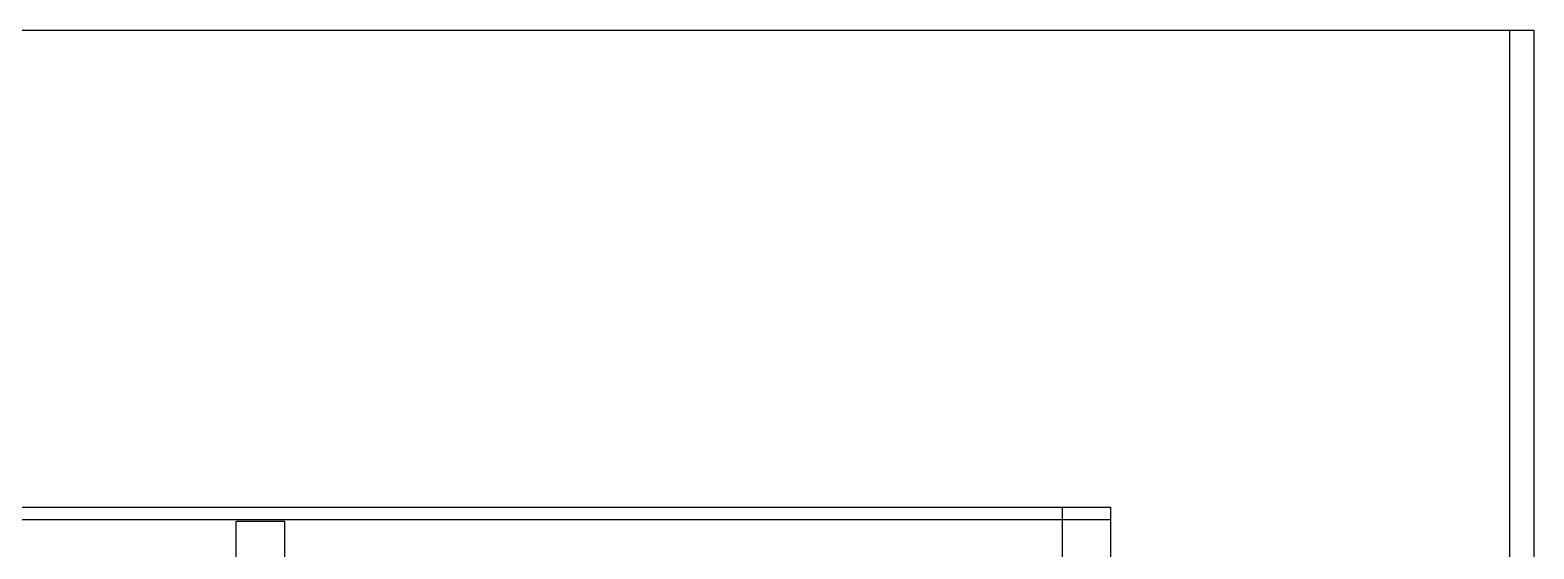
# Model space of a CAD drawing. Header units: millimetres. Extents: x 150937 to 394412, y 327166 to 584759.
# Drawn here: x 196449.8 to 196759.1, y 388048 to 388154.7 of the extents above; entities that cross this region are included whole.
import ezdxf

# ---------------------------------------------------------------- set-up
doc = ezdxf.new("R2010")
doc.units = ezdxf.units.MM

# ---------------------------------------------------------------- blocks, each defined once
blk = doc.blocks.new('Shaft_Bearing_C!')
for p, q in [((-10, -140), (-10, 0)), ((-10, 0), (0, 0)), ((0, -140), (0, 0)), ((-179.97, -47.33), (-179.97, -2.83)), ((-179.97, -2.83), (-169.97, -2.83)), ((-169.97, -92.33), (-169.97, -2.83)), ((-179.97, -47.33), (-189.97, -47.33)), ((-189.97, -92.33), (-189.97, -47.33)), ((-169.97, -50), (-45, -50)), ((-45, -50), (37.6, -50)), ((0, -50), (37.6, -50)), ((37.6, -50), (37.6, -90)), ((77, -52.5), (37.6, -52.5)), ((77, -52.5), (77, -87.5)), ((37.6, -87.5), (77, -87.5)), ((-189.97, -92.33), (-179.97, -92.33)), ((-179.97, -136.83), (-179.97, -92.33)), ((-169.97, -90), (-45, -90)), ((-169.97, -136.83), (-169.97, -92.33)), ((-45, -90), (37.6, -90)), ((0, -90), (37.6, -90)), ((-179.97, -136.83), (-169.97, -136.83)), ((-10, -140), (0, -140))]:
    blk.add_line(p, q)
blk = doc.blocks.new('C-1 DRUM RIGHT')
for p, q in [((-501.68, 319.65), (117, 319.65)), ((112, 319.65), (112, 0)), ((117, 319.65), (117, 0)), ((-225.85, 221.46), (30, 221.46)), ((30, 218.96), (30, 221.46)), ((-225.85, 218.96), (30, 218.96))]:
    blk.add_line(p, q)
blk.add_blockref('Shaft_Bearing_C!', (30, 221.46))

msp = doc.modelspace()

# ---------------------------------------------------------------- block references
msp.add_blockref('C-1 DRUM RIGHT', (196642.115, 387835.079))

doc.saveas('drawing.dxf')
